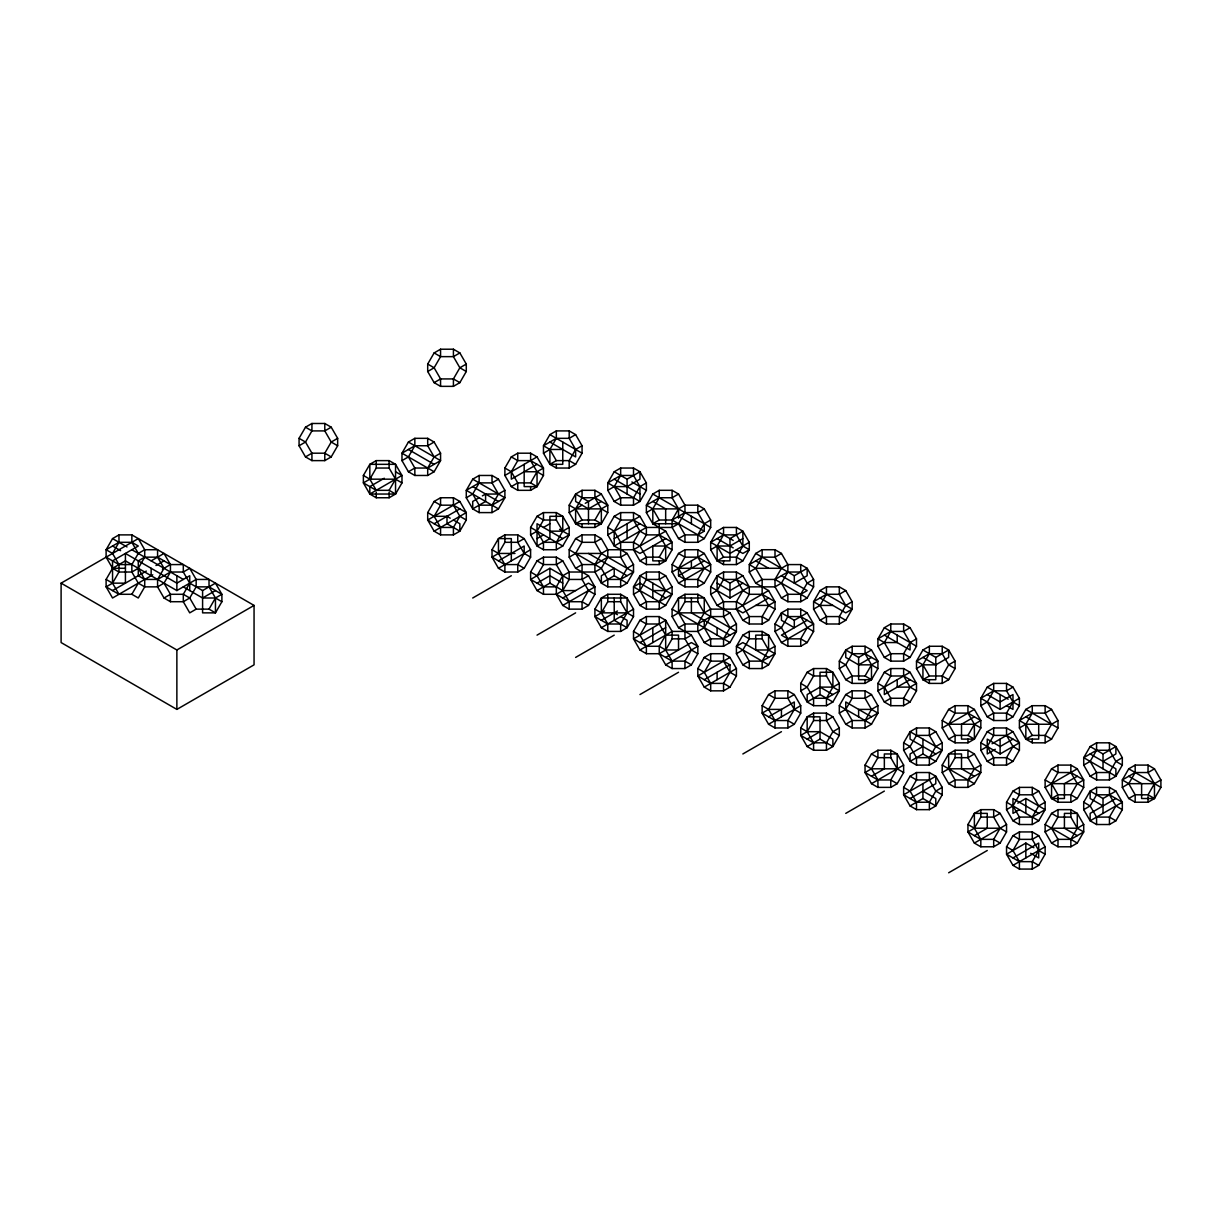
<?xml version="1.0" encoding="UTF-8"?>
<svg xmlns="http://www.w3.org/2000/svg" width="1222" height="1222" viewBox="0 0 1222 1222"><rect width="100%" height="100%" fill="white"/><g stroke="black" fill="none" stroke-linecap="round" stroke-linejoin="round"><path stroke-width="1.5" d="M112.546 538.597L106.115 549.732L106.115 557.156L112.546 568.291L118.977 572.018L131.854 572.018L138.285 568.291L144.715 557.156L144.715 549.732L138.285 538.597L61.1 583.154L61.1 642.558L176.869 709.402L254.054 664.844L254.054 605.425L131.854 534.885L118.977 534.885L112.546 538.597L127.027 546.952M152.75 574.798L112.546 598.001L106.115 586.865L112.546 583.154L118.977 572.018L118.977 564.579L112.546 553.444L118.977 542.308L118.977 534.885M138.285 568.291L144.715 579.442L144.715 586.865L138.285 598.001L131.854 594.289L118.977 594.289L106.115 586.865L106.115 579.442L112.546 568.291L125.423 560.867L176.869 590.577L196.162 579.442L209.023 579.442L209.023 586.865L215.454 598.001L221.885 601.713L215.454 612.864L202.592 612.864L202.592 590.577L215.454 583.154L221.885 594.289L221.885 601.713M151.146 560.867L164.008 553.444L170.438 564.579L170.438 572.018L164.008 583.154L157.577 586.865L144.715 586.865L138.285 583.154L131.854 572.018L131.854 564.579L138.285 553.444L144.715 549.732L157.577 549.732L157.577 557.156L164.008 568.291L157.577 579.442L157.577 586.865L164.008 598.001L170.438 601.713L183.3 601.713L189.731 598.001L196.162 586.865L196.162 579.442L189.731 568.291L183.3 572.018L170.438 572.018L157.577 579.442L144.715 579.442L138.285 575.73L138.285 560.867L144.715 557.156L157.577 557.156L170.438 564.579L183.3 564.579L183.3 572.018L189.731 583.154L202.592 590.577M131.854 594.289L138.285 583.154M189.731 583.154L183.3 594.289L183.3 601.713L189.731 612.864L196.162 609.136L209.023 609.136L215.454 612.864L215.454 598.001L221.885 594.289L209.023 586.865L196.162 586.865M299.069 438.331L305.5 427.196L311.931 423.484L324.792 423.484L331.223 427.196L337.654 438.331L337.654 445.755L331.223 456.906L324.792 460.618L311.931 460.618L305.5 456.906L299.069 445.755L299.069 438.331L305.5 442.043L311.931 453.194L311.931 460.618M209.023 609.136L215.454 598.001L202.592 598.001L183.3 586.865M363.377 475.465L369.823 464.329L376.254 460.618L389.115 460.618L395.546 464.329L401.977 475.465L401.977 482.889L395.546 494.039L389.115 497.751L376.254 497.751L369.823 494.039L363.377 482.889L363.377 475.465L369.823 479.177L376.254 490.328L389.115 490.328L395.546 494.039L395.546 464.329L369.823 464.329L369.823 479.177L395.546 479.177L401.977 482.889M427.7 364.064L434.131 352.929L440.562 349.217L453.423 349.217L459.854 352.929L466.285 364.064L466.285 371.503L459.854 382.639L453.423 386.351L440.562 386.351L434.131 382.639L427.7 371.503L427.7 364.064L434.131 367.776L440.562 378.927L440.562 386.351M369.823 479.177L376.254 468.041L376.254 460.618M408.408 442.043L401.977 453.194L401.977 460.618L408.408 471.753L414.838 475.465L427.7 475.465L434.131 471.753L440.562 460.618L440.562 453.194L434.131 442.043L427.7 438.331L414.838 438.331L408.408 442.043L440.562 460.618L427.7 468.041L414.838 468.041L408.408 471.753M389.115 490.328L395.546 479.177L389.115 468.041L389.115 460.618M401.977 460.618L408.408 456.906L414.838 445.755L414.838 438.331M440.562 453.194L434.131 456.906L427.7 468.041L427.7 475.465M427.7 512.598L434.131 501.463L440.562 497.751L453.423 497.751L459.854 501.463L466.285 512.598L466.285 520.022L459.854 531.173L453.423 534.885L440.562 534.885L434.131 531.173L427.7 520.022L427.7 512.598L434.131 516.31L440.562 527.446L440.562 534.885M472.715 479.177L466.285 490.328L466.285 497.751L472.715 508.887L479.146 512.598L492.023 512.598L498.454 508.887L504.885 497.751L504.885 490.328L498.454 479.177L492.023 475.465L479.146 475.465L472.715 479.177L504.885 497.751L492.023 505.175L479.146 505.175L472.715 494.039L479.146 482.889L479.146 475.465M453.423 534.885L453.423 527.446L459.854 516.31L453.423 505.175L453.423 497.751M504.885 468.041L511.315 456.906L517.746 453.194L530.608 453.194L537.038 456.906L543.469 468.041L543.469 475.465L537.038 486.6L530.608 490.328L517.746 490.328L511.315 486.6L504.885 475.465L504.885 468.041L511.315 471.753L517.746 482.889L517.746 490.328M549.9 434.62L543.469 445.755L543.469 453.194L549.9 464.329L556.331 468.041L569.192 468.041L575.623 464.329L582.054 453.194L582.054 445.755L575.623 434.62L569.192 430.908L556.331 430.908L549.9 434.62L582.054 453.194M492.023 549.732L498.454 538.597L504.885 534.885L517.746 534.885L524.177 538.597L530.608 549.732L530.608 557.156L524.177 568.291L517.746 572.018L504.885 572.018L498.454 568.291L492.023 557.156L492.023 549.732L498.454 553.444L504.885 564.579L504.885 572.018M511.315 486.6L517.746 482.889L530.608 482.889L537.038 471.753L543.469 468.041L530.608 460.618L517.746 460.618L511.315 456.906M504.885 534.885L504.885 542.308L498.454 553.444L492.023 557.156L504.885 564.579L517.746 564.579L524.177 568.291M530.608 527.446L537.038 516.31L543.469 512.598L556.331 512.598L562.762 516.31L569.192 527.446L569.192 534.885L562.762 546.02L556.331 549.732L543.469 549.732L537.038 546.02L530.608 534.885L530.608 527.446L562.762 546.02M530.608 534.885L537.038 531.173L543.469 520.022L543.469 512.598M530.608 572.018L537.038 560.867L543.469 557.156L556.331 557.156L562.762 560.867L569.192 572.018L569.192 579.442L562.762 590.577L556.331 594.289L543.469 594.289L537.038 590.577L530.608 579.442L530.608 572.018L537.038 575.73L543.469 586.865L543.469 594.289M569.192 505.175L575.623 494.039L582.054 490.312L594.915 490.312L601.346 494.039L607.777 505.175L607.777 512.598L601.346 523.734L594.915 527.446L582.054 527.446L575.623 523.734L569.192 512.598L569.192 505.175L575.623 508.887L582.054 520.022L594.915 520.022L601.346 523.734L601.346 508.887L594.915 497.751L594.915 490.312M537.038 575.73L543.469 564.579L543.469 557.156M562.762 538.597L537.038 523.734L537.038 546.02L549.9 538.597L549.9 516.31L562.762 516.31L562.762 531.173L556.331 542.308L556.331 549.732M601.346 523.734L575.623 523.734L575.623 508.887L582.054 497.751L582.054 490.312M569.192 549.732L575.623 538.597L582.054 534.885L594.915 534.885L601.346 538.597L607.777 549.732L607.777 557.156L601.346 568.291L594.915 572.018L569.192 572.018L562.762 575.73L556.331 586.865L556.331 594.289L562.762 605.425L569.192 609.136L582.054 609.136L588.485 605.425L594.915 594.289L594.915 586.865L588.485 575.73L575.623 568.291L569.192 557.156L569.192 549.732L601.346 568.291L607.777 579.442L607.777 586.865L620.654 586.865L627.085 583.154L633.515 572.018L633.515 564.579L627.085 553.444L614.223 546.02L607.777 534.885L607.777 527.446L614.223 516.31L620.654 512.598L633.515 512.598L639.946 516.31L646.377 527.446L646.377 534.885L639.946 546.02L646.377 557.156L646.377 564.579L659.238 564.579L665.669 560.867L672.1 549.732L672.1 542.308L665.669 531.173L652.808 523.734L646.377 512.598L646.377 505.175L652.808 494.039L659.238 490.312L672.1 490.312L678.531 494.039L684.962 505.175L684.962 512.598L678.531 523.734L672.1 527.446L646.377 527.446L633.515 520.022L620.654 520.022L614.223 516.31M614.223 471.753L607.777 482.889L607.777 490.328L614.223 501.463L620.654 505.175L633.515 505.175L639.946 501.463L646.377 490.328L646.377 482.889L639.946 471.753L633.515 468.041L620.654 468.041L614.223 471.753L627.085 479.177L627.085 494.039M594.915 520.022L601.346 508.887L607.777 505.175L594.915 497.751L582.054 497.751M665.669 538.597L639.946 553.444L633.515 549.732L607.777 549.732L601.346 553.444L594.915 564.579L594.915 572.018L601.346 583.154L607.777 586.865M633.515 505.175L633.515 497.751L639.946 486.6L646.377 482.889M582.054 534.885L582.054 542.308L575.623 553.444L582.054 564.579L582.054 579.442L588.485 590.577L582.054 601.713L582.054 609.136M594.915 609.136L601.346 598.001L607.777 594.289L620.654 594.289L627.085 598.001L633.515 609.136L633.515 616.575L627.085 627.711L620.654 631.423L607.777 631.423L601.346 627.711L594.915 616.575L594.915 609.136L601.346 612.864L607.777 623.999L607.777 631.423M633.515 512.598L633.515 520.022L639.946 531.173L633.515 542.308L633.515 549.732L639.946 560.867L646.377 564.579M633.515 616.575L627.085 612.864L601.346 612.864L607.777 601.713L607.777 594.289M633.515 564.579L627.085 568.291L620.654 579.442L620.654 586.865M659.238 490.312L659.238 497.751L652.808 508.887L652.808 523.734L659.238 520.022L672.1 520.022L678.531 508.887L684.962 505.175L697.823 505.175L704.254 508.887L710.685 520.022L710.685 527.446L704.254 538.597L697.823 542.308L684.962 542.308L678.531 538.597L672.1 527.446L672.1 520.022L684.962 512.598L697.823 512.598L704.254 508.887M620.654 631.423L620.654 623.999L627.085 612.864L627.085 598.001L601.346 598.001L601.346 612.864M646.377 572.018L646.377 579.442L639.946 590.577L633.515 594.289L639.946 605.425L646.377 609.136L659.238 609.136L665.669 605.425L672.1 594.289L672.1 586.865L665.669 575.73L659.238 572.018L646.377 572.018L639.946 575.73L633.515 586.865L633.515 594.289M639.946 560.867L646.377 557.156L659.238 557.156L665.669 546.02L672.1 542.308L659.238 534.885L646.377 534.885L639.946 531.173M633.515 631.423L639.946 620.287L646.377 616.575L659.238 616.575L665.669 620.287L672.1 631.423L672.1 638.846L665.669 649.982L659.238 653.709L646.377 653.709L639.946 649.982L633.515 638.846L633.515 631.423L639.946 635.135L646.377 646.27L646.377 653.709M672.1 564.579L678.531 553.444L684.962 549.732L697.823 549.732L704.254 553.444L710.685 564.579L710.685 572.018L704.254 583.154L697.823 586.865L684.962 586.865L678.531 583.154L672.1 572.018L672.1 564.579L678.531 568.291L684.962 579.442L684.962 586.865M639.946 635.135L646.377 623.999L646.377 616.575M704.254 583.154L697.823 579.442L684.962 579.442L678.531 575.73L678.531 568.291L684.962 557.156L684.962 549.732M659.238 616.575L659.238 623.999L665.669 635.135L659.238 646.27L659.238 653.709L665.669 664.844L672.1 668.556L684.962 668.556L691.392 664.844L697.823 653.709L697.823 646.27L691.392 635.135L678.531 627.711L672.1 616.575L672.1 609.136L678.531 598.001L684.962 594.289L697.823 594.289L704.254 598.001L710.685 609.136L710.685 616.575L704.254 627.711L697.823 631.423L672.1 631.423L639.946 649.982M717.115 531.173L710.685 542.308L710.685 549.732L717.115 560.867L723.546 564.579L736.423 564.579L742.854 560.867L749.285 549.732L749.285 542.308L742.854 531.173L736.423 527.446L723.546 527.446L717.115 531.173L733.2 540.445M672.1 616.575L678.531 612.864L684.962 601.713L684.962 594.289M710.685 549.732L717.115 546.02L723.546 534.885L723.546 527.446M710.685 594.289L710.685 586.865L717.115 575.73L723.546 572.018L736.423 572.018L742.854 575.73L749.285 586.865L749.285 594.289L742.854 605.425L749.285 616.575L749.285 623.999L762.146 623.999L768.577 620.287L775.008 609.136L775.008 601.713L768.577 590.577L755.715 583.154L749.285 572.018L749.285 564.579L755.715 553.444L762.146 549.732L775.008 549.732L781.438 553.444L787.869 564.579L787.869 572.018L781.438 583.154L775.008 586.865L749.285 586.865L736.423 579.442L723.546 579.442L717.115 590.577L710.685 594.289L717.115 605.425L729.977 612.864L736.423 623.999L736.423 631.423L729.977 642.558L723.546 646.27L710.685 646.27L704.254 642.558L697.823 631.423L697.823 623.999L704.254 612.864L710.685 609.136L736.423 609.136L742.854 612.864L768.577 598.001M704.254 642.558L710.685 638.846L723.546 638.846L736.423 631.423L704.254 612.864L704.254 598.001L678.531 598.001L678.531 612.864L684.962 623.999L684.962 638.846L691.392 649.982L684.962 661.133L684.962 668.556M697.823 668.556L704.254 657.421L710.685 653.709L723.546 653.709L729.977 657.421L736.423 668.556L736.423 675.98L729.977 687.115L723.546 690.842L710.685 690.842L704.254 687.115L697.823 675.98L697.823 668.556L704.254 672.268L710.685 683.404L710.685 690.842M736.423 572.018L736.423 579.442L742.854 590.577L736.423 601.713L736.423 609.136L742.854 620.287L749.285 623.999M749.285 572.018L755.715 568.291L762.146 557.156L762.146 549.732M704.254 672.268L710.685 661.133L710.685 653.709M736.423 623.999L729.977 627.711L723.546 638.846L723.546 646.27M742.854 635.135L736.423 646.27L736.423 653.709L742.854 664.844L749.285 668.556L762.146 668.556L768.577 664.844L775.008 653.709L775.008 646.27L768.577 635.135L762.146 631.423L749.285 631.423L742.854 635.135L749.285 638.846L762.146 638.846L768.577 649.982L775.008 653.709L762.146 661.133L749.285 661.133L742.854 664.844M755.715 583.154L762.146 579.442L775.008 579.442L781.438 568.291L787.869 564.579L800.731 564.579L807.162 568.291L813.592 579.442L813.592 586.865L807.162 598.001L800.731 601.713L787.869 601.713L781.438 598.001L775.008 586.865L775.008 579.442L787.869 572.018L800.731 572.018L807.162 583.154L813.592 586.865M736.423 653.709L742.854 649.982L749.285 638.846L749.285 631.423M742.854 590.577L749.285 594.289L762.146 594.289L775.008 601.713L768.577 605.425L762.146 616.575L762.146 623.999M775.008 623.999L781.438 612.864L787.869 609.136L800.731 609.136L807.162 612.864L813.592 623.999L813.592 631.423L807.162 642.558L800.731 646.27L787.869 646.27L781.438 642.558L775.008 631.423L775.008 623.999L781.438 627.711L787.869 638.846L787.869 646.27M787.869 609.136L787.869 616.575L781.438 627.711L775.008 631.423M820.023 590.577L813.592 601.713L813.592 609.136L820.023 620.287L826.454 623.999L839.315 623.999L845.746 620.287L852.177 609.136L852.177 601.713L845.746 590.577L839.315 586.865L826.454 586.865L820.023 590.577L852.177 609.136L845.746 612.864L820.023 598.001M762.146 705.69L768.577 694.554L775.008 690.827L787.869 690.827L794.3 694.554L800.731 705.69L800.731 713.113L794.3 724.249L787.869 727.961L775.008 727.961L768.577 724.249L762.146 713.113L762.146 705.69L768.577 709.402L775.008 720.537L775.008 727.961M800.731 609.136L800.731 616.575L807.162 627.711L800.731 638.846L800.731 646.27M813.592 609.136L820.023 605.425L826.454 594.289L826.454 586.865M794.3 724.249L787.869 720.537L775.008 720.537L762.146 713.113L768.577 709.402L775.008 698.266L775.008 690.827M800.731 683.404L807.162 672.268L813.592 668.556L826.454 668.556L832.885 672.268L839.315 683.404L839.315 690.827L832.885 701.978L826.454 705.69L813.592 705.69L807.162 701.978L800.731 690.827L800.731 683.404L807.162 687.115L813.592 698.266L813.592 705.69M852.177 601.713L845.746 605.425L839.315 616.575L839.315 623.999M800.731 727.961L807.162 716.825L813.592 713.113L826.454 713.113L832.885 716.825L839.315 727.961L839.315 735.4L832.885 746.535L826.454 750.247L813.592 750.247L807.162 746.535L800.731 735.4L800.731 727.961L807.162 731.688L813.592 742.823L813.592 750.247M839.315 661.133L845.746 649.982L852.177 646.27L865.054 646.27L871.485 649.982L877.915 661.133L877.915 668.556L871.485 679.692L865.054 683.404L852.177 683.404L845.746 679.692L839.315 668.556L839.315 661.133L845.746 664.844L852.177 675.98L852.177 683.404M813.592 713.113L813.592 720.537L807.162 731.688L800.731 735.4L813.592 742.823L826.454 742.823L832.885 731.688L839.315 727.961M852.177 646.27L852.177 653.709L845.746 664.844L839.315 668.556M839.315 705.69L845.746 694.554L852.177 690.827L865.054 690.827L871.485 694.554L877.915 705.69L877.915 713.113L871.485 724.249L865.054 727.961L852.177 727.961L845.746 724.249L839.315 713.113L839.315 705.69L871.485 724.249M884.346 627.711L877.915 638.846L877.915 646.27L884.346 657.421L890.777 661.133L903.638 661.133L910.069 657.421L916.5 646.27L916.5 638.846L910.069 627.711L903.638 623.999L890.777 623.999L884.346 627.711L916.5 646.27M845.746 679.692L852.177 675.98L865.054 675.98L871.485 664.844L877.915 661.133L865.054 653.709L852.177 653.709M877.915 646.27L884.346 642.558L890.777 631.423L890.777 623.999M877.915 683.404L884.346 672.268L890.777 668.556L903.638 668.556L910.069 672.268L916.5 683.404L916.5 690.827L910.069 701.978L903.638 705.69L890.777 705.69L884.346 701.978L877.915 690.827L877.915 683.404L884.346 687.115L890.777 698.266L890.777 705.69M877.915 705.69L871.485 709.402L865.054 720.537L865.054 727.961M922.931 649.982L916.5 661.133L916.5 668.556L922.931 679.692L929.362 683.404L942.223 683.404L948.654 679.692L955.085 668.556L955.085 661.133L948.654 649.982L942.223 646.27L929.362 646.27L922.931 649.982L935.792 657.421L935.792 679.692L922.931 679.692L922.931 664.844L929.362 653.709L929.362 646.27M865.054 765.094L871.485 753.959L877.915 750.247L890.777 750.247L897.208 753.959L903.638 765.094L903.638 772.533L897.208 783.669L890.777 787.38L877.915 787.38L871.485 783.669L865.054 772.533L865.054 765.094L871.485 768.806L877.915 779.957L877.915 787.38M884.346 672.268L890.777 675.98L903.638 675.98L916.5 683.404L910.069 687.115L903.638 698.266L903.638 705.69M897.208 783.669L890.777 779.957L877.915 779.957L865.054 772.533L871.485 768.806L877.915 757.671L877.915 750.247M903.638 742.823L910.069 731.688L916.5 727.961L929.362 727.961L935.792 731.688L942.223 742.823L942.223 750.247L935.792 761.382L929.362 765.094L916.5 765.094L910.069 761.382L903.638 750.247L903.638 742.823L910.069 746.535L916.5 757.671L916.5 765.094M871.485 776.245L884.346 768.806L884.346 753.959L897.208 753.959L897.208 768.806L890.777 779.957L890.777 787.38M916.5 727.961L916.5 735.4L910.069 746.535L903.638 750.247M903.638 787.38L910.069 776.245L916.5 772.533L929.362 772.533L935.792 776.245L942.223 787.38L942.223 794.804L935.792 805.94L929.362 809.651L916.5 809.651L910.069 805.94L903.638 794.804L903.638 787.38L910.069 791.092L916.5 802.228L916.5 809.651M942.223 720.537L948.654 709.402L955.085 705.69L967.946 705.69L974.377 709.402L980.823 720.537L980.823 727.961L974.377 739.111L967.946 742.823L955.085 742.823L948.654 739.111L942.223 727.961L942.223 720.537L948.654 724.249L955.085 735.4L955.085 742.823M910.069 791.092L916.5 779.957L916.5 772.533M942.223 742.823L935.792 746.535L929.362 757.671L929.362 765.094M942.223 765.094L948.654 753.959L955.085 750.247L967.946 750.247L974.377 753.959L980.823 765.094L980.823 772.533L974.377 783.669L967.946 787.38L955.085 787.38L948.654 783.669L942.223 772.533L942.223 765.094L974.377 783.669M987.254 687.115L980.823 698.266L980.823 705.69L987.254 716.825L993.685 720.537L1006.546 720.537L1012.977 716.825L1019.408 705.69L1019.408 698.266L1012.977 687.115L1006.546 683.404L993.685 683.404L987.254 687.115L1008.15 699.183M929.362 809.651L929.362 802.228L935.792 791.092L942.223 787.38M942.223 772.533L948.654 768.806L955.085 757.671L955.085 750.247M948.654 739.111L955.085 735.4L967.946 735.4L974.377 724.249L980.823 720.537L967.946 713.113L955.085 713.113L948.654 709.402M980.823 705.69L987.254 701.978L993.685 690.827L993.685 683.404M980.823 742.823L987.254 731.688L993.685 727.961L1006.546 727.961L1012.977 731.688L1019.408 742.823L1019.408 750.247L1012.977 761.382L1006.546 765.094L993.685 765.094L987.254 761.382L980.823 750.247L980.823 742.823L1000.115 753.959L1019.408 742.823L1006.546 735.4L993.685 735.4L987.254 731.688M980.823 765.094L974.377 768.806L967.946 779.957L967.946 787.38M980.823 750.247L987.254 746.535L993.685 735.4L993.685 727.961M1006.546 683.404L1006.546 690.827L1012.977 701.978L1006.546 713.113L1006.546 720.537M1025.838 709.402L1019.408 720.537L1019.408 727.961L1025.838 739.111L1032.269 742.823L1045.131 742.823L1051.562 739.111L1057.992 727.961L1057.992 720.537L1051.562 709.402L1045.131 705.69L1032.269 705.69L1025.838 709.402L1057.992 727.961M967.946 824.514L974.377 813.378L980.823 809.651L993.685 809.651L1000.115 813.378L1006.546 824.514L1006.546 831.938L1000.115 843.073L993.685 846.785L980.823 846.785L974.377 843.073L967.946 831.938L967.946 824.514L974.377 828.226L980.823 839.361L980.823 846.785M1006.546 727.961L1006.546 735.4L1012.977 746.535L1006.546 757.671L1006.546 765.094M980.823 809.651L980.823 817.09L974.377 828.226L967.946 831.938L980.823 839.361L993.685 839.361L1000.115 843.073M1006.546 802.228L1012.977 791.092L1019.408 787.38L1032.269 787.38L1038.7 791.092L1045.131 802.228L1045.131 809.651L1038.7 820.802L1032.269 824.514L1019.408 824.514L1012.977 820.802L1006.546 809.651L1006.546 802.228L1038.7 820.802M1006.546 809.651L1012.977 805.94L1019.408 794.804L1019.408 787.38M1006.546 846.785L1012.977 835.649L1019.408 831.938L1032.269 831.938L1038.7 835.649L1045.131 846.785L1045.131 854.224L1038.7 865.359L1032.269 869.071L1019.408 869.071L1012.977 865.359L1006.546 854.224L1006.546 846.785L1012.977 850.497L1019.408 861.647L1019.408 869.071M1045.131 779.957L1051.562 768.806L1057.992 765.094L1070.854 765.094L1077.285 768.806L1083.715 779.957L1083.715 787.38L1077.285 798.516L1070.854 802.228L1057.992 802.228L1051.562 798.516L1045.131 787.38L1045.131 779.957L1051.562 783.669L1057.992 794.804L1070.854 794.804L1077.285 798.516M1012.977 850.497L1019.408 839.361L1019.408 831.938M1045.131 802.228L1038.7 805.94L1032.269 817.09L1032.269 824.514M1077.285 776.245L1064.423 783.669L1064.423 798.516L1051.562 798.516L1051.562 783.669L1057.992 772.533L1057.992 765.094M1045.131 824.514L1051.562 813.378L1057.992 809.651L1070.854 809.651L1077.285 813.378L1083.715 824.514L1083.715 831.938L1077.285 843.073L1070.854 846.785L1057.992 846.785L1051.562 843.073L1045.131 831.938L1045.131 824.514L1077.285 843.073M1090.146 746.535L1083.715 757.671L1083.715 765.094L1090.146 776.245L1096.577 779.957L1109.454 779.957L1115.885 776.245L1122.315 765.094L1122.315 757.671L1115.885 746.535L1109.454 742.823L1096.577 742.823L1090.146 746.535L1103.023 753.959L1103.023 768.806M1032.269 831.938L1032.269 839.361L1038.7 850.497L1032.269 861.647L1032.269 869.071M1051.562 768.806L1057.992 772.533L1070.854 772.533L1083.715 779.957L1077.285 783.669L1070.854 794.804L1070.854 802.228M1083.715 765.094L1090.146 761.382L1096.577 750.247L1096.577 742.823M1083.715 802.228L1090.146 791.092L1096.577 787.38L1109.454 787.38L1115.885 791.092L1122.315 802.228L1122.315 809.651L1115.885 820.802L1109.454 824.514L1096.577 824.514L1090.146 820.802L1083.715 809.651L1083.715 802.228L1090.146 805.94L1096.577 817.09L1096.577 824.514M1096.577 787.38L1096.577 794.804L1090.146 805.94L1083.715 809.651M1109.454 779.957L1109.454 772.533L1115.885 761.382L1122.315 757.671M1128.746 768.806L1122.315 779.957L1122.315 787.38L1128.746 798.516L1135.177 802.228L1148.038 802.228L1154.469 798.516L1160.9 787.38L1160.9 779.957L1154.469 768.806L1148.038 765.094L1135.177 765.094L1128.746 768.806L1160.9 787.38M1109.454 787.38L1109.454 794.804L1115.885 805.94L1109.454 817.09L1109.454 824.514M1122.315 787.38L1128.746 783.669L1135.177 772.533L1135.177 765.094M1128.746 798.516L1135.177 794.804L1148.038 794.804L1154.469 783.669L1160.9 779.957M299.069 445.755L305.5 442.043L311.931 430.908L311.931 423.484M331.223 427.196L324.792 430.908L311.931 430.908L305.5 427.196M427.7 371.503L434.131 367.776L440.562 356.641L440.562 349.217M459.854 352.929L453.423 356.641L440.562 356.641L434.131 352.929M305.5 456.906L311.931 453.194L324.792 453.194L331.223 456.906M337.654 438.331L331.223 442.043L324.792 453.194L324.792 460.618M434.131 382.639L440.562 378.927L453.423 378.927L459.854 382.639M466.285 364.064L459.854 367.776L453.423 378.927L453.423 386.351M112.546 590.577L146.319 571.086M155.973 565.511L164.008 560.867M162.404 569.223L170.438 564.579M164.008 598.001L170.438 594.289L183.3 594.289L189.731 598.001L196.162 609.136M371.427 478.245L363.377 482.889L376.254 490.328M434.131 442.043L427.7 445.755L414.838 445.755L401.977 453.194L434.131 471.753M384.288 478.245L369.823 486.6L369.823 494.039L395.546 494.039M369.823 494.039L401.977 475.465L395.546 471.753M202.592 598.001L215.454 590.577M61.1 583.154L176.869 649.982L254.054 605.425M459.854 501.463L427.7 520.022L440.562 527.446L453.423 527.446M466.285 497.751L472.715 494.039M498.454 479.177L492.023 482.889L479.146 482.889L466.285 490.328L498.454 508.887M504.885 475.465L537.038 456.906M543.469 453.194L549.9 449.467L556.331 438.331L556.331 430.908M575.623 434.62L569.192 438.331L556.331 438.331L543.469 445.755L549.9 449.467L556.331 460.618L569.192 460.618L575.623 464.329M434.131 523.734L459.854 508.887M479.146 497.751L472.715 501.463L472.715 508.887L485.577 501.463L485.577 494.039L498.454 494.039L504.885 490.328M482.369 495.888L485.577 494.039M537.038 464.329L511.315 479.177L511.315 471.753L517.746 460.618L517.746 453.194M434.131 531.173L466.285 512.598L453.423 505.175L440.562 505.175L434.131 501.463M562.762 449.467L549.9 449.467L549.9 464.329L556.331 460.618M582.054 445.755L575.623 449.467L569.192 460.618L569.192 468.041M524.177 538.597L517.746 542.308L504.885 542.308M543.469 527.446L549.9 523.734M569.192 512.598L582.054 505.175M585.277 503.311L601.346 494.039M607.777 490.328L614.223 486.6L620.654 475.465L620.654 468.041M627.085 479.177L639.946 471.753L639.946 479.177L627.085 486.6L614.223 486.6L620.654 497.751L620.654 505.175M498.454 560.867L524.177 546.02L524.177 553.444L517.746 564.579L517.746 572.018M537.038 538.597L543.469 534.885M601.346 501.463L588.485 508.887L575.623 501.463L575.623 494.039L588.485 501.463L588.485 523.734M498.454 568.291L530.608 549.732M549.9 531.173L562.762 531.173L569.192 527.446M575.623 523.734L582.054 520.022M614.223 501.463L620.654 497.751L633.515 497.751M472.715 598.001L511.315 575.73M588.485 575.73L582.054 579.442L569.192 579.442L549.9 568.291L530.608 579.442L543.469 586.865L556.331 586.865M562.762 560.867L556.331 564.579L543.469 564.579L537.038 560.867M569.192 557.156L575.623 553.444L601.346 553.444L633.515 572.018L620.654 579.442L607.777 579.442M601.346 538.597L594.915 542.308L582.054 542.308L575.623 538.597M607.777 534.885L639.946 516.31M646.377 512.598L652.808 508.887L678.531 508.887L678.531 518.174M678.531 494.039L672.1 497.751L659.238 497.751L646.377 505.175L652.808 508.887L659.238 520.022M537.038 583.154L549.9 575.73L562.762 583.154M614.223 538.597L639.946 523.734M537.038 590.577L549.9 583.154L549.9 568.291M575.623 568.291L582.054 564.579L594.915 564.579L607.777 557.156L620.654 557.156L627.085 553.444M646.377 527.446L614.223 546.02L614.223 531.173L620.654 520.022L620.654 512.598M633.515 549.732L665.669 531.173M562.762 598.001L588.485 583.154L594.915 586.865L562.762 605.425M614.223 575.73L601.346 583.154L601.346 575.73L614.223 568.291L614.223 575.73L627.085 583.154M678.531 538.597L684.962 534.885L697.823 534.885L704.254 531.173L704.254 523.734L697.823 512.598L697.823 505.175M710.685 520.022L704.254 523.734L697.823 534.885L697.823 542.308M537.038 635.135L575.623 612.864M604.569 611L594.915 616.575L607.777 623.999L620.654 623.999M665.669 575.73L659.238 579.442L646.377 579.442M672.1 572.018L704.254 553.444M601.346 620.287L617.431 611M678.531 575.73L704.254 560.867M742.854 538.597L729.977 546.02L717.115 546.02L717.115 560.867L729.977 560.867L729.977 538.597L742.854 531.173L742.854 546.02L736.423 557.156L736.423 564.579M601.346 627.711L633.515 609.136M639.946 605.425L646.377 601.713L659.238 601.713L672.1 594.289L639.946 575.73L639.946 590.577L646.377 601.713L646.377 609.136M672.1 586.865L665.669 590.577L659.238 601.713L659.238 609.136M678.531 583.154L710.685 564.579L697.823 557.156L684.962 557.156L678.531 553.444M717.115 560.867L723.546 557.156L736.423 557.156L742.854 560.867M749.285 542.308L729.977 553.444L710.685 542.308L723.546 534.885L736.423 534.885L742.854 546.02L749.285 549.732L742.854 553.444L736.423 549.732M575.623 657.421L614.223 635.135M710.685 586.865L729.977 598.001L729.977 583.154L742.854 575.73M781.438 553.444L775.008 557.156L762.146 557.156L749.285 564.579L755.715 568.291L762.146 579.442L762.146 594.289L768.577 605.425L775.008 609.136M639.946 642.558L665.669 627.711M742.854 583.154L729.977 590.577L717.115 583.154M678.531 627.711L684.962 623.999L697.823 623.999L710.685 616.575L723.546 616.575L729.977 612.864M717.115 605.425L723.546 601.713L736.423 601.713L742.854 605.425M729.977 598.001L749.285 586.865M691.392 635.135L684.962 638.846L672.1 638.846M736.423 609.136L768.577 590.577M794.3 575.73L807.162 568.291L807.162 575.73L794.3 583.154L794.3 575.73L755.715 553.444M665.669 657.421L691.392 642.558L697.823 646.27L665.669 664.844M742.854 620.287L749.285 616.575L762.146 616.575L768.577 620.287M781.438 598.001L787.869 594.289L800.731 594.289L807.162 590.577L781.438 575.73M813.592 579.442L807.162 583.154L800.731 594.289L800.731 601.713M639.946 694.554L678.531 672.268M729.977 657.421L697.823 675.98L710.685 683.404L723.546 683.404L729.977 687.115M794.3 620.287L781.438 612.864L781.438 620.287L794.3 627.711L794.3 620.287L807.162 612.864M845.746 590.577L839.315 594.289L826.454 594.289L813.592 601.713L820.023 605.425L826.454 616.575L826.454 623.999M704.254 679.692L729.977 664.844L729.977 672.268L723.546 683.404L723.546 690.842M807.162 620.287L781.438 635.135L787.869 638.846L800.731 638.846L807.162 642.558M704.254 687.115L736.423 668.556M775.008 646.27L768.577 649.982L762.146 661.133L762.146 668.556M781.438 642.558L813.592 623.999L800.731 616.575L787.869 616.575M820.023 620.287L826.454 616.575L839.315 616.575L845.746 620.287M794.3 694.554L787.869 698.266L775.008 698.266L768.577 694.554M800.731 690.827L807.162 687.115L813.592 675.98L813.592 668.556M865.054 646.27L865.054 653.709L871.485 664.844L871.485 679.692L858.623 679.692L858.623 657.421L871.485 649.982M910.069 627.711L903.638 631.423L890.777 631.423L877.915 638.846L884.346 642.558L890.777 653.709L890.777 661.133M768.577 716.825L794.3 701.978L794.3 709.402L787.869 720.537L787.869 727.961M839.315 683.404L832.885 687.115L820.023 687.115L807.162 694.554L807.162 701.978L820.023 694.554L820.023 672.268L832.885 672.268L832.885 687.115L826.454 698.266L826.454 705.69M858.623 657.421L845.746 649.982L845.746 657.421L858.623 664.844L871.485 657.421M768.577 724.249L800.731 705.69M884.346 657.421L890.777 653.709L903.638 653.709L910.069 657.421M916.5 638.846L910.069 642.558L903.638 653.709L903.638 661.133M742.854 753.959L781.438 731.688M832.885 716.825L826.454 720.537L813.592 720.537M839.315 713.113L845.746 709.402L852.177 698.266L852.177 690.827M871.485 694.554L865.054 698.266L852.177 698.266L845.746 694.554M877.915 690.827L910.069 672.268M916.5 668.556L922.931 664.844L935.792 664.844L948.654 657.421L948.654 649.982L935.792 657.421M807.162 739.111L820.023 731.688L832.885 739.111L832.885 746.535L820.023 739.111L820.023 716.825L807.162 716.825L807.162 731.688L820.023 731.688M910.069 679.692L884.346 694.554L884.346 687.115L890.777 675.98L890.777 668.556M807.162 746.535L820.023 739.111M845.746 724.249L852.177 720.537L865.054 720.537L877.915 713.113L871.485 709.402L858.623 709.402L858.623 716.825M884.346 701.978L890.777 698.266L903.638 698.266L910.069 701.978M922.931 679.692L929.362 675.98L942.223 675.98L948.654 679.692M955.085 661.133L948.654 664.844L942.223 675.98L942.223 683.404M935.792 731.688L929.362 735.4L916.5 735.4M942.223 727.961L974.377 709.402M1012.977 687.115L1006.546 690.827L993.685 690.827L980.823 698.266L1000.115 709.402L1019.408 698.266M922.931 746.535L910.069 753.959L910.069 761.382L922.931 753.959L922.931 739.111M974.377 716.825L961.515 724.249L961.515 739.111L974.377 739.111L974.377 724.249L967.946 713.113L967.946 705.69M871.485 783.669L903.638 765.094M987.254 716.825L993.685 713.113L1006.546 713.113L1012.977 716.825M845.746 813.378L884.346 791.092M974.377 753.959L967.946 757.671L955.085 757.671M992.065 743.755L1012.977 731.688M1019.408 727.961L1025.838 724.249L1032.269 713.113L1032.269 705.69M1051.562 709.402L1045.131 713.113L1032.269 713.113L1019.408 720.537L1025.838 724.249L1032.269 735.4L1045.131 735.4L1051.562 739.111M910.069 798.516L935.792 783.669L935.792 776.245L903.638 794.804L916.5 802.228L929.362 802.228M995.288 749.315L987.254 753.959L987.254 739.111L1000.115 746.535L1012.977 739.111M910.069 805.94L922.931 798.516L922.931 783.669M948.654 783.669L955.085 779.957L967.946 779.957L980.823 772.533L974.377 768.806L948.654 768.806L948.654 753.959L961.515 753.959L961.515 768.806L974.377 776.245M987.254 761.382L993.685 757.671L1006.546 757.671L1012.977 761.382M1057.992 720.537L1051.562 724.249L1025.838 724.249L1025.838 739.111L1032.269 735.4M1000.115 813.378L993.685 817.09L980.823 817.09M1017.804 803.159L1025.838 798.516L1045.131 809.651L1032.269 817.09L1019.408 817.09L1012.977 820.802M1038.7 791.092L1032.269 794.804L1019.408 794.804L1012.977 791.092M1045.131 787.38L1077.285 768.806M1103.023 753.959L1115.885 746.535L1115.885 753.959L1103.023 761.382M974.377 835.649L987.254 828.226L987.254 813.378L974.377 813.378L974.377 828.226L1000.115 828.226L1006.546 831.938M1019.408 809.651L1012.977 813.378L1012.977 798.516L1038.7 813.378M974.377 843.073L1006.546 824.514M1051.562 798.516L1057.992 794.804M1090.146 776.245L1096.577 772.533L1109.454 772.533M948.654 872.783L987.254 850.497M1033.873 847.717L1025.838 843.073L1006.546 854.224L1019.408 861.647L1032.269 861.647L1038.7 865.359M1038.7 835.649L1032.269 839.361L1019.408 839.361L1012.977 835.649M1045.131 831.938L1051.562 828.226L1057.992 817.09L1057.992 809.651M1103.023 813.378L1103.023 798.516L1115.885 791.092M1154.469 768.806L1148.038 772.533L1135.177 772.533L1122.315 779.957L1128.746 783.669L1135.177 794.804L1135.177 802.228M1012.977 857.936L1038.7 843.073L1038.7 857.936L1030.665 853.292M1115.885 798.516L1090.146 813.378L1090.146 820.802L1122.315 802.228L1109.454 794.804L1096.577 794.804M1012.977 865.359L1045.131 846.785M1051.562 843.073L1057.992 839.361L1070.854 839.361L1083.715 831.938L1077.285 828.226L1051.562 828.226L1057.992 839.361L1057.992 846.785M1083.715 824.514L1077.285 828.226L1070.854 839.361L1070.854 846.785M549.9 464.329L562.762 464.329L562.762 442.043M376.254 468.041L389.115 468.041M524.177 471.753L537.038 471.753L543.469 475.465M633.515 475.465L620.654 475.465L607.777 482.889L639.946 501.463L639.946 486.6L633.515 475.465L633.515 468.041M530.608 453.194L530.608 460.618L537.038 471.753L537.038 486.6L524.177 486.6L524.177 464.329M575.623 508.887L601.346 508.887L607.777 512.598M450.215 518.174L446.992 516.31L434.131 516.31L440.562 505.175L440.562 497.751M562.762 531.173L556.331 520.022L543.469 520.022L537.038 516.31M652.808 523.734L678.531 523.734L684.962 534.885L684.962 542.308M537.038 531.173L543.469 542.308L556.331 542.308L569.192 534.885L559.554 529.309M607.777 527.446L614.223 531.173L620.654 542.308L633.515 542.308L639.946 546.02M514.981 553.444L498.454 553.444L498.454 538.597L511.315 538.597L511.315 560.867M659.238 523.734L659.238 534.885L665.669 546.02L665.669 560.867L652.808 560.867L652.808 546.02L665.669 546.02L672.1 549.732M131.854 564.579L118.977 564.579L106.115 557.156M112.546 568.291L125.423 568.291M678.531 568.291L704.254 568.291L710.685 572.018M755.715 568.291L781.438 568.291L775.008 557.156L775.008 549.732M575.623 590.577L562.762 590.577L549.9 583.154M652.808 590.577L665.669 590.577L659.238 579.442L659.238 572.018M607.777 601.713L620.654 601.713L627.085 612.864M684.962 601.713L697.823 601.713L704.254 612.864L678.531 612.864M755.715 605.425L768.577 605.425M820.023 605.425L832.885 605.425M659.238 623.999L646.377 623.999L639.946 620.287M665.669 635.135L678.531 635.135L678.531 649.982L665.669 649.982L659.238 646.27L646.377 646.27L633.515 638.846L665.669 620.287L665.669 649.982L672.1 661.133L672.1 668.556M884.346 642.558L897.208 642.558L897.208 635.135M955.085 668.556L948.654 664.844L942.223 653.709L929.362 653.709L916.5 661.133L922.931 664.844L929.362 675.98M858.623 664.844L871.485 664.844L877.915 668.556M813.592 698.266L826.454 698.266L839.315 690.827L832.885 687.115L826.454 675.98L813.592 675.98L807.162 672.268M916.5 690.827L910.069 687.115L897.208 687.115L897.208 679.692M768.577 709.402L781.438 709.402L781.438 716.825M1025.838 739.111L1038.7 739.111L1038.7 724.249L1025.838 716.825M1122.315 765.094L1115.885 761.382L1109.454 750.247L1096.577 750.247L1083.715 757.671L1115.885 776.245L1115.885 768.806L1090.146 753.959M903.638 772.533L897.208 768.806L890.777 757.671L877.915 757.671L871.485 753.959M916.5 757.671L929.362 757.671L942.223 750.247L910.069 731.688L910.069 739.111L935.792 753.959M871.485 768.806L897.208 768.806M942.223 794.804L935.792 791.092L929.362 779.957L916.5 779.957L910.069 776.245M1051.562 783.669L1077.285 783.669L1083.715 787.38M1128.746 783.669L1154.469 783.669L1154.469 798.516L1141.608 798.516L1141.608 783.669L1128.746 776.245M1077.285 835.649L1064.423 828.226L1064.423 813.378L1077.285 813.378L1077.285 828.226L1070.854 817.09L1057.992 817.09L1051.562 813.378M1096.577 817.09L1109.454 817.09L1115.885 820.802M466.285 371.503L459.854 367.776L453.423 356.641L453.423 349.217M631.896 481.972L646.377 490.328M652.808 494.039L710.685 527.446M1012.977 701.978L1019.408 705.69M549.9 442.043L575.623 456.906L575.623 449.467L569.192 438.331L569.192 430.908M614.223 479.177L639.946 494.039M652.808 501.463L665.669 508.887L665.669 523.734M678.531 516.31L704.254 531.173M717.115 538.597L733.2 547.868M755.715 560.867L768.577 568.291M884.346 635.135L910.069 649.982L910.069 642.558L903.638 631.423L903.638 623.999M922.931 657.421L935.792 664.844M987.254 694.554L1000.115 701.978L1012.977 694.554L1012.977 709.402L1006.546 705.69M672.1 520.022L704.254 538.597M775.008 579.442L807.162 598.001M1148.038 794.804L1154.469 798.516M729.977 583.154L717.115 575.73L717.115 590.577L723.546 601.713L723.546 616.575L729.977 627.711M807.162 627.711L813.592 631.423M980.823 727.961L974.377 724.249L948.654 724.249L955.085 713.113L955.085 705.69M1012.977 746.535L1019.408 750.247M1103.023 798.516L1090.146 791.092L1090.146 798.516L1103.023 805.94M1115.885 805.94L1122.315 809.651M530.608 482.889L537.038 486.6M659.238 557.156L665.669 560.867M865.054 675.98L871.485 679.692M967.946 735.4L974.377 739.111M408.408 449.467L434.131 464.329M472.715 486.6L498.454 501.463M588.485 553.444L627.085 575.73M665.669 598.001L639.946 583.154L633.515 586.865L665.669 605.425M729.977 635.135L691.392 612.864L691.392 598.001M768.577 657.421L742.854 642.558L736.423 646.27L768.577 664.844M820.023 687.115L832.885 694.554M871.485 716.825L845.746 701.978L845.746 709.402L852.177 720.537L852.177 727.961M672.1 609.136L729.977 642.558M820.023 694.554L832.885 701.978M922.931 753.959L935.792 761.382M729.977 664.844L723.546 661.133L710.685 661.133L704.254 657.421M337.654 445.755L331.223 442.043L324.792 430.908L324.792 423.484M459.854 516.31L466.285 520.022M530.608 557.156L524.177 553.444L517.746 542.308L517.746 534.885M588.485 590.577L594.915 594.289M691.392 649.982L697.823 653.709M736.423 675.98L729.977 672.268L723.546 661.133L723.546 653.709M800.731 713.113L794.3 709.402L787.869 698.266L787.869 690.827M839.315 735.4L832.885 731.688L826.454 720.537L826.454 713.113M1038.7 850.497L1045.131 854.224M453.423 520.022L459.854 523.734L459.854 531.173L446.992 523.734L446.992 516.31M614.223 612.864L617.431 614.712M620.654 616.575L627.085 620.287L627.085 627.711L614.223 620.287L614.223 598.001M922.931 791.092L935.792 798.516L935.792 805.94L922.931 798.516M588.485 605.425L582.054 601.713L569.192 601.713L556.331 594.289M691.392 664.844L684.962 661.133L672.1 661.133L659.238 653.709M131.854 549.732L183.3 579.442M112.546 546.02L120.596 550.664M112.546 553.444L106.115 549.732L118.977 542.308L131.854 542.308L138.285 546.02L112.546 560.867L112.546 583.154L118.977 594.289M106.115 579.442L112.546 583.154L125.423 583.154L125.423 553.444L176.869 583.154L189.731 575.73L189.731 590.577M1154.469 783.669L1148.038 772.533L1148.038 765.094M1090.146 761.382L1096.577 772.533L1096.577 779.957M1077.285 783.669L1070.854 772.533L1070.854 765.094M987.254 701.978L993.685 713.113L993.685 720.537M1038.7 805.94L1032.269 794.804L1032.269 787.38M987.254 746.535L993.685 757.671L993.685 765.094M1012.977 805.94L1019.408 817.09L1019.408 824.514M974.377 768.806L967.946 757.671L967.946 750.247M910.069 687.115L903.638 675.98L903.638 668.556M935.792 746.535L929.362 735.4L929.362 727.961M948.654 768.806L955.085 779.957L955.085 787.38M845.746 605.425L839.315 594.289L839.315 586.865M871.485 709.402L865.054 698.266L865.054 690.827M781.438 583.154L787.869 594.289L787.869 601.713M717.115 546.02L723.546 557.156M678.531 508.887L672.1 497.751L672.1 490.312M742.854 649.982L749.285 661.133L749.285 668.556M627.085 568.291L620.654 557.156L620.654 542.308M601.346 553.444L594.915 542.308L594.915 534.885M434.131 456.906L427.7 445.755L427.7 438.331M408.408 456.906L414.838 468.041L414.838 475.465M164.008 583.154L170.438 594.289L170.438 601.713M138.285 553.444L131.854 542.308L131.854 534.885M1148.038 796.668L1148.038 802.228M1109.454 742.823L1109.454 750.247M1070.854 809.651L1070.854 817.09M1057.992 796.668L1057.992 802.228M1045.131 705.69L1045.131 713.113L1051.562 724.249L1045.131 735.4L1045.131 742.823M1032.269 739.111L1032.269 742.823M1025.838 798.516L1025.838 813.378M1025.838 843.073L1025.838 857.936M1000.115 694.554L1000.115 709.402M1000.115 739.111L1000.115 753.959M993.685 809.651L993.685 817.09L1000.115 828.226L993.685 839.361L993.685 846.785M967.946 739.111L967.946 742.823M942.223 646.27L942.223 653.709M929.362 679.692L929.362 683.404M929.362 772.533L929.362 779.957M890.777 750.247L890.777 757.671M865.054 679.692L865.054 683.404M826.454 668.556L826.454 675.98M826.454 742.823L826.454 750.247M800.731 564.579L800.731 572.018M762.146 631.423L762.146 638.846M736.423 527.446L736.423 534.885M723.546 560.867L723.546 564.579M723.546 572.018L723.546 579.442M717.115 627.711L717.115 635.135M717.115 672.268L717.115 679.692M710.685 646.27L710.685 638.846L704.254 627.711L704.254 620.287M697.823 549.732L697.823 557.156L704.254 568.291L697.823 579.442L697.823 586.865M697.823 594.289L697.823 601.713M691.392 516.31L691.392 523.734M691.392 560.867L691.392 568.291M659.238 560.867L659.238 564.579M652.808 583.154L652.808 598.001M652.808 627.711L652.808 642.558M627.085 523.734L627.085 538.597M620.654 594.289L620.654 601.713M594.915 523.734L594.915 527.446M582.054 523.734L582.054 527.446M569.192 609.136L569.192 601.713L562.762 590.577L562.762 575.73L556.331 564.579L556.331 557.156M556.331 464.329L556.331 468.041M556.331 512.598L556.331 520.022M543.469 542.308L543.469 549.732M530.608 486.6L530.608 490.328M492.023 475.465L492.023 482.889L498.454 494.039L492.023 505.175L492.023 512.598M479.146 505.175L479.146 512.598M389.115 492.176L389.115 497.751M376.254 492.176L376.254 497.751M176.869 575.73L176.869 590.577M176.869 649.982L176.869 709.402M151.146 568.291L151.146 575.73M768.577 635.135L755.715 635.135L755.715 649.982L768.577 649.982L768.577 635.135"/></g></svg>
